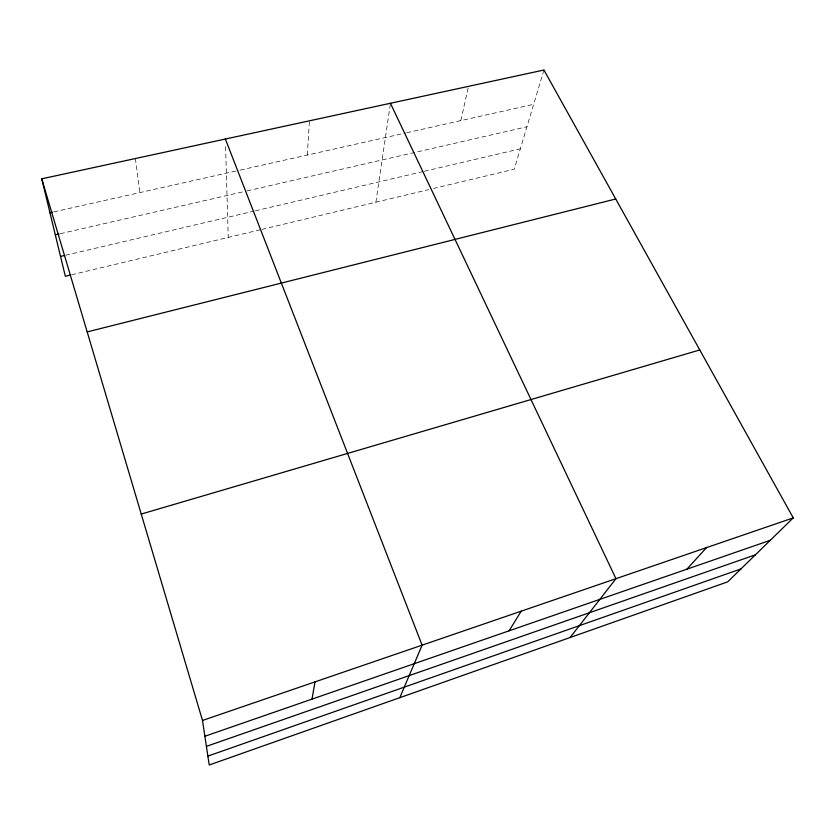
<?xml version="1.0" encoding="UTF-8"?>
<svg xmlns="http://www.w3.org/2000/svg" width="835" height="835" viewBox="0 0 835 835"><rect width="100%" height="100%" fill="white"/><g stroke="black" fill="none" stroke-linecap="round" stroke-linejoin="round"><path stroke-width="0.63" stroke-dasharray="4.17 3.13" d="M307.301 155.049L309.43 120.825M375.886 202.216L390.258 104.542M460.816 120.626L468.56 86.349M543.929 70.015L514.245 169.223L433.615 188.449M71.612 274.778L260.75 229.667M262.002 229.374L428.595 189.639M65.61 255.218L254.111 211.109M255.374 210.817L423.021 171.582M424.284 171.29L520.351 148.807M60.381 233.685L245.793 191.194M247.045 190.902L526.948 126.753M53.764 211.902L239.008 170.361M240.271 170.079L405.507 133.026M406.77 132.744L533.68 104.291M135.374 158.535L139.842 192.603M225.586 146.626L228.226 237.432"/><path stroke-width="1.25" d="M312.008 699.125L315.004 681.892M399.808 697.674L422.103 645.163L225.366 139.038M509.058 630.832L521.238 611.157M570.138 637.502L615.959 578.676L390.436 103.269M686.84 569.22L706.535 547.614M793.25 517.877L727.692 581.859L209.22 764.985L202.498 720.469L41.75 178.826L543.929 70.015L793.25 517.877L202.498 720.469M207.873 756.113L740.948 568.917M206.402 746.365L755.404 554.816M204.878 736.251L770.277 540.297M141.24 514.057L699.772 349.959M87.184 331.912L615.729 198.991M70.359 275.08L65.339 276.27L41.75 178.826M60.527 256.408L64.337 255.52M55.308 234.844L59.108 233.977M49.964 212.758L52.49 212.194"/></g></svg>
